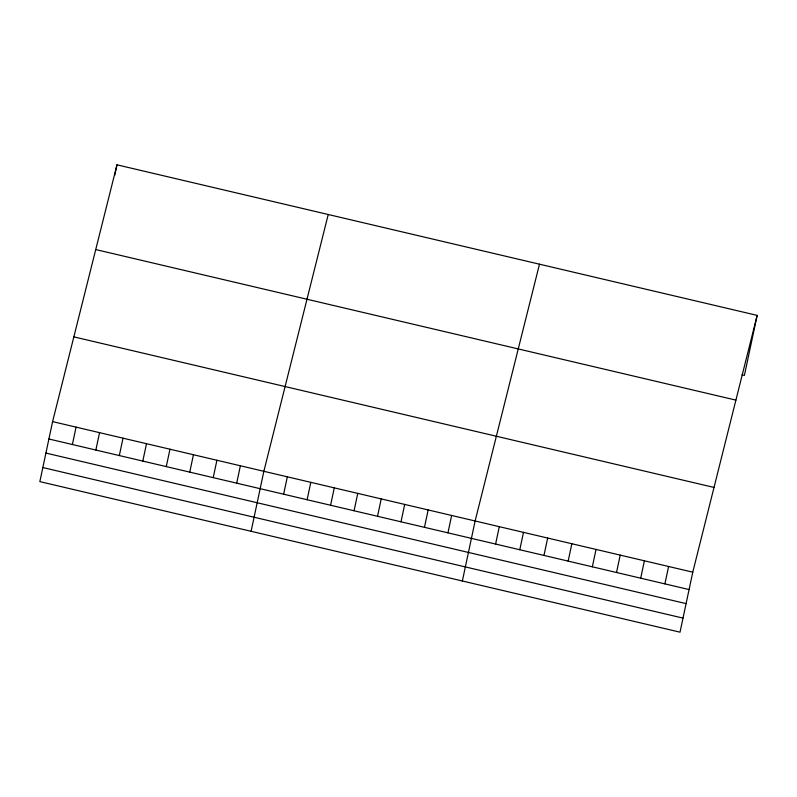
<?xml version="1.0" encoding="UTF-8"?>
<svg xmlns="http://www.w3.org/2000/svg" width="797" height="797" viewBox="0 0 797 797"><rect width="100%" height="100%" fill="white"/><g stroke="black" fill="none" stroke-linecap="round" stroke-linejoin="round"><path stroke-width="1.2" d="M52.602 421.613L39.85 481.617L680.02 632.18L692.772 572.176L757.15 315.383L116.98 164.82L52.602 421.613L692.772 572.176M114.758 175.25L116.98 164.82M72.388 444.517L76.074 427.132M95.859 450.036L99.545 432.651M119.331 455.555L123.027 438.181M142.802 461.074L146.499 443.7M166.274 466.604L169.97 449.219M189.746 472.123L193.442 454.738M213.217 477.642L216.914 460.258M236.689 483.161L240.385 465.777M251.105 531.3L263.857 471.296L328.234 214.503M283.642 494.2L287.338 476.825M307.114 499.719L310.81 482.344M330.586 505.238L334.282 487.864M354.057 510.767L357.753 493.383M377.529 516.287L381.225 498.902M401.001 521.806L404.697 504.421M424.472 527.325L428.168 509.941M447.954 532.844L451.64 515.46M462.36 580.993L475.122 520.989L539.489 264.196M495.604 544.052L499.301 526.678M519.793 549.741L523.49 532.356M543.972 555.429L547.669 538.045M568.161 561.118L571.857 543.733M592.34 566.806L596.036 549.422M616.529 572.495L620.225 555.111M640.708 578.184L644.404 560.799M664.897 583.872L668.593 566.488M757.15 315.383L744.398 375.387L741.977 374.819M95.74 249.561L735.91 400.124M73.852 336.872L714.022 487.435M48.906 438.998L689.076 589.561M45.917 453.065L686.087 603.618M42.839 467.55L683.009 618.113"/></g></svg>
